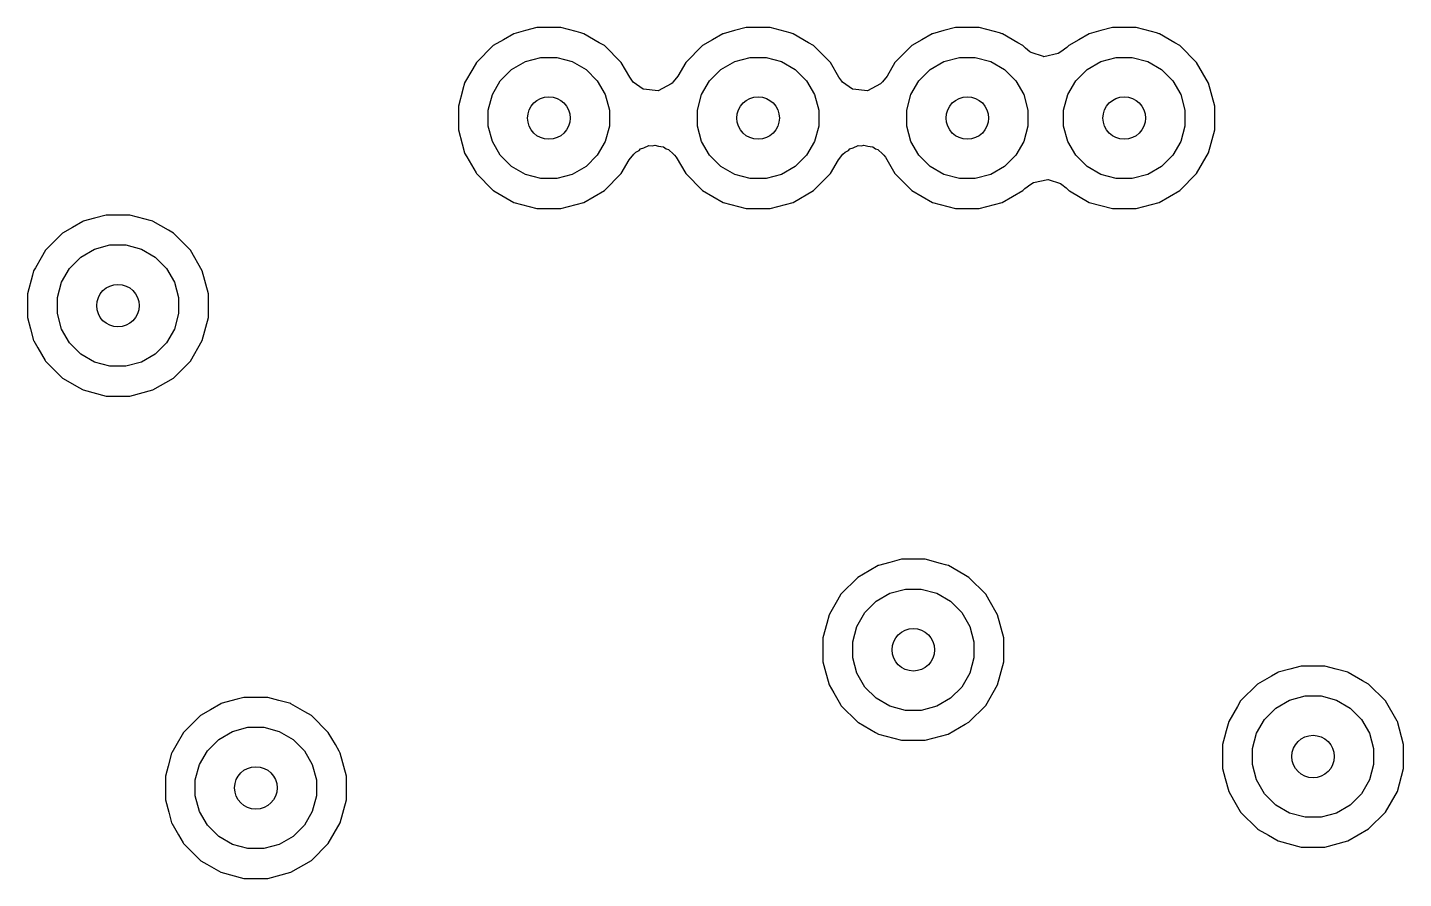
# Model space of a CAD drawing. Header units: inches. Extents: x 5.14 to 7.4, y -4.57 to -3.18.
# Drawn here: x 6.3503 to 6.6091, y -3.7805 to -3.6204 of the extents above; entities that cross this region are included whole.
import ezdxf

# ---------------------------------------------------------------- set-up
doc = ezdxf.new("R2010")
doc.units = ezdxf.units.IN
doc.header["$MEASUREMENT"] = 0
doc.layers.add('In2.Cu', color=33, linetype='CONTINUOUS', true_color=0xce7d2c)

msp = doc.modelspace()

# ---------------------------------------------------------------- linework, layer by layer
at = {"layer": 'In2.Cu', "linetype": 'CONTINUOUS'}
for p, q in [((6.44174, -3.62162), (6.43979, -3.62275)), ((6.44177, -3.6216), (6.44174, -3.62162)), ((6.44178, -3.6216), (6.44177, -3.6216)), ((6.44394, -3.62102), (6.44178, -3.6216)), ((6.44178, -3.6216), (6.44178, -3.6216)), ((6.44178, -3.6216), (6.44178, -3.6216)), ((6.44178, -3.6216), (6.44178, -3.6216)), ((6.44611, -3.62044), (6.44394, -3.62102)), ((6.44394, -3.62102), (6.44394, -3.62102)), ((6.45059, -3.62044), (6.44611, -3.62044)), ((6.44611, -3.62044), (6.44611, -3.62044)), ((6.45347, -3.62121), (6.45059, -3.62044)), ((6.45059, -3.62044), (6.45059, -3.62044)), ((6.45439, -3.62146), (6.45347, -3.62121)), ((6.45347, -3.62121), (6.45347, -3.62121)), ((6.45492, -3.6216), (6.45439, -3.62146)), ((6.45495, -3.62162), (6.45492, -3.6216)), ((6.45492, -3.6216), (6.45492, -3.6216)), ((6.45492, -3.6216), (6.45492, -3.6216)), ((6.45784, -3.62329), (6.45495, -3.62162)), ((6.48111, -3.62162), (6.47916, -3.62275)), ((6.48114, -3.6216), (6.48111, -3.62162)), ((6.48115, -3.6216), (6.48114, -3.6216)), ((6.48331, -3.62102), (6.48115, -3.6216)), ((6.48115, -3.6216), (6.48115, -3.6216)), ((6.48115, -3.6216), (6.48115, -3.6216)), ((6.48115, -3.6216), (6.48115, -3.6216)), ((6.48548, -3.62044), (6.48331, -3.62102)), ((6.48331, -3.62102), (6.48331, -3.62102)), ((6.48996, -3.62044), (6.48548, -3.62044)), ((6.48548, -3.62044), (6.48548, -3.62044)), ((6.49284, -3.62121), (6.48996, -3.62044)), ((6.48996, -3.62044), (6.48996, -3.62044)), ((6.49376, -3.62146), (6.49284, -3.62121)), ((6.49284, -3.62121), (6.49284, -3.62121)), ((6.49429, -3.6216), (6.49376, -3.62146)), ((6.49432, -3.62162), (6.49429, -3.6216)), ((6.49429, -3.6216), (6.49429, -3.6216)), ((6.49429, -3.6216), (6.49429, -3.6216)), ((6.49721, -3.62329), (6.49432, -3.62162)), ((6.52048, -3.62162), (6.51853, -3.62275)), ((6.52051, -3.6216), (6.52048, -3.62162)), ((6.52052, -3.6216), (6.52051, -3.6216)), ((6.52268, -3.62102), (6.52052, -3.6216)), ((6.52052, -3.6216), (6.52052, -3.6216)), ((6.52052, -3.6216), (6.52052, -3.6216)), ((6.52052, -3.6216), (6.52052, -3.6216)), ((6.52485, -3.62044), (6.52268, -3.62102)), ((6.52268, -3.62102), (6.52268, -3.62102)), ((6.52933, -3.62044), (6.52485, -3.62044)), ((6.52485, -3.62044), (6.52485, -3.62044)), ((6.53221, -3.62121), (6.52933, -3.62044)), ((6.52933, -3.62044), (6.52933, -3.62044)), ((6.53313, -3.62146), (6.53221, -3.62121)), ((6.53221, -3.62121), (6.53221, -3.62121)), ((6.53366, -3.6216), (6.53313, -3.62146)), ((6.53369, -3.62162), (6.53366, -3.6216)), ((6.53366, -3.6216), (6.53366, -3.6216)), ((6.53366, -3.6216), (6.53366, -3.6216)), ((6.53658, -3.62329), (6.53369, -3.62162)), ((6.55001, -3.62162), (6.54806, -3.62275)), ((6.55004, -3.6216), (6.55001, -3.62162)), ((6.55004, -3.6216), (6.55004, -3.6216)), ((6.55004, -3.6216), (6.55004, -3.6216)), ((6.55004, -3.6216), (6.55004, -3.6216)), ((6.55004, -3.6216), (6.55004, -3.6216)), ((6.55221, -3.62102), (6.55004, -3.6216)), ((6.55437, -3.62044), (6.55221, -3.62102)), ((6.55221, -3.62102), (6.55221, -3.62102)), ((6.55885, -3.62044), (6.55437, -3.62044)), ((6.55437, -3.62044), (6.55437, -3.62044)), ((6.56174, -3.62121), (6.55885, -3.62044)), ((6.55885, -3.62044), (6.55885, -3.62044)), ((6.56266, -3.62146), (6.56174, -3.62121)), ((6.56174, -3.62121), (6.56174, -3.62121)), ((6.56318, -3.6216), (6.56266, -3.62146)), ((6.56319, -3.6216), (6.56318, -3.6216)), ((6.56318, -3.6216), (6.56318, -3.6216)), ((6.56322, -3.62162), (6.56319, -3.6216)), ((6.56611, -3.62329), (6.56322, -3.62162)), ((6.4379, -3.62384), (6.43473, -3.62701)), ((6.43979, -3.62275), (6.4379, -3.62384)), ((6.4379, -3.62384), (6.4379, -3.62384)), ((6.4379, -3.62384), (6.4379, -3.62384)), ((6.4379, -3.62384), (6.4379, -3.62384)), ((6.4588, -3.62384), (6.45784, -3.62329)), ((6.46197, -3.62701), (6.4588, -3.62384)), ((6.4588, -3.62384), (6.4588, -3.62384)), ((6.4588, -3.62384), (6.4588, -3.62384)), ((6.4588, -3.62384), (6.4588, -3.62384)), ((6.47727, -3.62384), (6.4741, -3.62701)), ((6.47916, -3.62275), (6.47727, -3.62384)), ((6.47727, -3.62384), (6.47727, -3.62384)), ((6.47727, -3.62384), (6.47727, -3.62384)), ((6.47727, -3.62384), (6.47727, -3.62384)), ((6.49817, -3.62384), (6.49721, -3.62329)), ((6.50134, -3.62701), (6.49817, -3.62384)), ((6.49817, -3.62384), (6.49817, -3.62384)), ((6.49817, -3.62384), (6.49817, -3.62384)), ((6.49817, -3.62384), (6.49817, -3.62384)), ((6.51664, -3.62384), (6.51347, -3.62701)), ((6.51853, -3.62275), (6.51664, -3.62384)), ((6.51664, -3.62384), (6.51664, -3.62384)), ((6.51664, -3.62384), (6.51664, -3.62384)), ((6.51664, -3.62384), (6.51664, -3.62384)), ((6.53754, -3.62384), (6.53658, -3.62329)), ((6.53803, -3.62433), (6.53754, -3.62384)), ((6.53754, -3.62384), (6.53754, -3.62384)), ((6.53754, -3.62384), (6.53754, -3.62384)), ((6.53754, -3.62384), (6.53754, -3.62384)), ((6.53884, -3.62499), (6.53803, -3.62433)), ((6.5458, -3.62421), (6.54469, -3.62504)), ((6.54616, -3.62384), (6.5458, -3.62421)), ((6.54806, -3.62275), (6.54616, -3.62384)), ((6.54616, -3.62384), (6.54616, -3.62384)), ((6.54616, -3.62384), (6.54616, -3.62384)), ((6.54616, -3.62384), (6.54616, -3.62384)), ((6.56706, -3.62384), (6.56611, -3.62329)), ((6.57023, -3.62701), (6.56706, -3.62384)), ((6.56706, -3.62384), (6.56706, -3.62384)), ((6.56706, -3.62384), (6.56706, -3.62384)), ((6.56706, -3.62384), (6.56706, -3.62384)), ((6.44135, -3.62834), (6.44395, -3.62684)), ((6.44395, -3.62684), (6.44685, -3.62606)), ((6.44685, -3.62606), (6.44985, -3.62606)), ((6.44985, -3.62606), (6.45275, -3.62684)), ((6.45275, -3.62684), (6.45535, -3.62834)), ((6.48072, -3.62834), (6.48332, -3.62684)), ((6.48332, -3.62684), (6.48622, -3.62606)), ((6.48622, -3.62606), (6.48922, -3.62606)), ((6.48922, -3.62606), (6.49212, -3.62684)), ((6.49212, -3.62684), (6.49472, -3.62834)), ((6.52009, -3.62834), (6.52269, -3.62684)), ((6.52269, -3.62684), (6.52559, -3.62606)), ((6.52559, -3.62606), (6.52859, -3.62606)), ((6.52859, -3.62606), (6.53149, -3.62684)), ((6.53149, -3.62684), (6.53409, -3.62834)), ((6.5391, -3.62515), (6.53884, -3.62499)), ((6.54139, -3.62591), (6.5391, -3.62515)), ((6.54146, -3.62592), (6.54139, -3.62591)), ((6.54415, -3.62533), (6.54146, -3.62592)), ((6.54469, -3.62504), (6.54415, -3.62533)), ((6.54961, -3.62834), (6.55221, -3.62684)), ((6.55221, -3.62684), (6.55511, -3.62606)), ((6.55511, -3.62606), (6.55812, -3.62606)), ((6.55812, -3.62606), (6.56102, -3.62684)), ((6.56102, -3.62684), (6.56362, -3.62834)), ((6.43403, -3.62823), (6.43251, -3.63086)), ((6.43473, -3.62701), (6.43403, -3.62823)), ((6.43473, -3.62701), (6.43473, -3.62701)), ((6.43473, -3.62701), (6.43473, -3.62701)), ((6.43473, -3.62701), (6.43473, -3.62701)), ((6.43473, -3.62701), (6.43473, -3.62701)), ((6.43922, -3.63046), (6.44135, -3.62834)), ((6.45535, -3.62834), (6.45747, -3.63046)), ((6.46357, -3.62979), (6.46197, -3.62701)), ((6.46197, -3.62701), (6.46197, -3.62701)), ((6.46197, -3.62701), (6.46197, -3.62701)), ((6.46197, -3.62701), (6.46197, -3.62701)), ((6.4741, -3.62701), (6.47261, -3.62959)), ((6.4741, -3.62701), (6.4741, -3.62701)), ((6.4741, -3.62701), (6.4741, -3.62701)), ((6.4741, -3.62701), (6.4741, -3.62701)), ((6.47859, -3.63046), (6.48072, -3.62834)), ((6.49472, -3.62834), (6.49684, -3.63046)), ((6.50294, -3.62979), (6.50134, -3.62701)), ((6.50134, -3.62701), (6.50134, -3.62701)), ((6.50134, -3.62701), (6.50134, -3.62701)), ((6.50134, -3.62701), (6.50134, -3.62701)), ((6.51347, -3.62701), (6.51198, -3.62959)), ((6.51347, -3.62701), (6.51347, -3.62701)), ((6.51347, -3.62701), (6.51347, -3.62701)), ((6.51347, -3.62701), (6.51347, -3.62701)), ((6.51796, -3.63046), (6.52009, -3.62834)), ((6.53409, -3.62834), (6.53621, -3.63046)), ((6.54749, -3.63046), (6.54961, -3.62834)), ((6.56362, -3.62834), (6.56574, -3.63046)), ((6.57247, -3.63089), (6.57023, -3.62701)), ((6.57023, -3.62701), (6.57023, -3.62701)), ((6.57023, -3.62701), (6.57023, -3.62701)), ((6.57023, -3.62701), (6.57023, -3.62701)), ((6.43217, -3.63209), (6.43133, -3.63522)), ((6.43218, -3.63205), (6.43217, -3.63209)), ((6.43249, -3.63089), (6.43218, -3.63205)), ((6.43218, -3.63205), (6.43218, -3.63205)), ((6.43251, -3.63086), (6.43249, -3.63089)), ((6.43249, -3.63089), (6.43249, -3.63089)), ((6.43772, -3.63306), (6.43922, -3.63046)), ((6.45747, -3.63046), (6.45897, -3.63306)), ((6.46411, -3.63055), (6.46357, -3.62979)), ((6.46424, -3.6307), (6.46411, -3.63055)), ((6.46611, -3.63203), (6.46424, -3.6307)), ((6.46617, -3.63205), (6.46611, -3.63203)), ((6.46891, -3.63232), (6.46617, -3.63205)), ((6.46617, -3.63205), (6.46617, -3.63205)), ((6.47136, -3.63106), (6.46891, -3.63232)), ((6.47153, -3.63089), (6.47136, -3.63106)), ((6.47175, -3.63068), (6.47153, -3.63089)), ((6.47261, -3.62959), (6.47175, -3.63068)), ((6.47709, -3.63306), (6.47859, -3.63046)), ((6.49684, -3.63046), (6.49834, -3.63306)), ((6.50348, -3.63055), (6.50294, -3.62979)), ((6.50361, -3.6307), (6.50348, -3.63055)), ((6.50548, -3.63203), (6.50361, -3.6307)), ((6.50554, -3.63205), (6.50548, -3.63203)), ((6.50828, -3.63232), (6.50554, -3.63205)), ((6.50554, -3.63205), (6.50554, -3.63205)), ((6.51073, -3.63106), (6.50828, -3.63232)), ((6.5109, -3.63089), (6.51073, -3.63106)), ((6.51112, -3.63068), (6.5109, -3.63089)), ((6.51198, -3.62959), (6.51112, -3.63068)), ((6.51646, -3.63306), (6.51796, -3.63046)), ((6.53621, -3.63046), (6.53771, -3.63306)), ((6.54599, -3.63306), (6.54749, -3.63046)), ((6.56574, -3.63046), (6.56724, -3.63306)), ((6.57363, -3.63522), (6.57247, -3.63089)), ((6.57247, -3.63089), (6.57247, -3.63089)), ((6.43695, -3.63596), (6.43772, -3.63306)), ((6.45897, -3.63306), (6.45975, -3.63596)), ((6.47632, -3.63596), (6.47709, -3.63306)), ((6.49834, -3.63306), (6.49912, -3.63596)), ((6.51569, -3.63596), (6.51646, -3.63306)), ((6.53771, -3.63306), (6.53849, -3.63596)), ((6.54521, -3.63596), (6.54599, -3.63306)), ((6.56724, -3.63306), (6.56802, -3.63596)), ((6.43133, -3.63522), (6.43133, -3.6397)), ((6.43695, -3.63896), (6.43695, -3.63596)), ((6.45975, -3.63596), (6.45975, -3.63896)), ((6.47632, -3.63896), (6.47632, -3.63596)), ((6.49912, -3.63596), (6.49912, -3.63896)), ((6.51569, -3.63896), (6.51569, -3.63596)), ((6.53849, -3.63596), (6.53849, -3.63896)), ((6.54521, -3.63896), (6.54521, -3.63596)), ((6.56802, -3.63596), (6.56802, -3.63896)), ((6.57363, -3.6397), (6.57363, -3.63522)), ((6.43133, -3.6397), (6.43203, -3.64231)), ((6.43772, -3.64186), (6.43695, -3.63896)), ((6.45975, -3.63896), (6.45897, -3.64186)), ((6.47709, -3.64186), (6.47632, -3.63896)), ((6.49912, -3.63896), (6.49834, -3.64186)), ((6.51646, -3.64186), (6.51569, -3.63896)), ((6.53849, -3.63896), (6.53771, -3.64186)), ((6.54599, -3.64186), (6.54521, -3.63896)), ((6.56802, -3.63896), (6.56724, -3.64186)), ((6.57247, -3.64403), (6.57363, -3.6397)), ((6.43203, -3.64231), (6.43249, -3.64403)), ((6.43922, -3.64446), (6.43772, -3.64186)), ((6.45897, -3.64186), (6.45747, -3.64446)), ((6.47859, -3.64446), (6.47709, -3.64186)), ((6.49834, -3.64186), (6.49684, -3.64446)), ((6.51796, -3.64446), (6.51646, -3.64186)), ((6.53771, -3.64186), (6.53621, -3.64446)), ((6.54749, -3.64446), (6.54599, -3.64186)), ((6.56724, -3.64186), (6.56574, -3.64446)), ((6.43249, -3.64403), (6.43249, -3.64403)), ((6.43249, -3.64403), (6.43249, -3.64403)), ((6.43249, -3.64403), (6.43251, -3.64406)), ((6.43251, -3.64406), (6.43292, -3.64478)), ((6.43292, -3.64478), (6.43465, -3.64778)), ((6.44135, -3.64658), (6.43922, -3.64446)), ((6.45747, -3.64446), (6.45535, -3.64658)), ((6.46345, -3.64534), (6.46431, -3.64424)), ((6.46431, -3.64424), (6.46471, -3.64387)), ((6.46471, -3.64387), (6.46534, -3.64354)), ((6.46534, -3.64354), (6.4656, -3.64325)), ((6.4656, -3.64325), (6.46622, -3.64308)), ((6.46622, -3.64308), (6.46715, -3.64261)), ((6.46715, -3.64261), (6.46779, -3.64267)), ((6.46779, -3.64267), (6.46826, -3.64254)), ((6.46826, -3.64254), (6.46901, -3.64278)), ((6.46901, -3.64278), (6.46989, -3.64287)), ((6.46989, -3.64287), (6.46994, -3.64289)), ((6.46994, -3.64289), (6.46995, -3.64289)), ((6.46995, -3.64289), (6.47043, -3.64324)), ((6.47043, -3.64324), (6.47088, -3.64339)), ((6.47088, -3.64339), (6.47182, -3.64423)), ((6.47182, -3.64423), (6.47195, -3.64437)), ((6.47195, -3.64437), (6.47198, -3.64442)), ((6.47198, -3.64442), (6.47231, -3.64481)), ((6.47231, -3.64481), (6.4741, -3.64791)), ((6.48072, -3.64658), (6.47859, -3.64446)), ((6.49684, -3.64446), (6.49472, -3.64658)), ((6.50282, -3.64534), (6.50368, -3.64424)), ((6.50368, -3.64424), (6.50408, -3.64387)), ((6.50408, -3.64387), (6.50471, -3.64354)), ((6.50471, -3.64354), (6.50497, -3.64325)), ((6.50497, -3.64325), (6.50559, -3.64308)), ((6.50559, -3.64308), (6.50652, -3.64261)), ((6.50652, -3.64261), (6.50716, -3.64267)), ((6.50716, -3.64267), (6.50763, -3.64254)), ((6.50763, -3.64254), (6.50838, -3.64278)), ((6.50838, -3.64278), (6.50926, -3.64287)), ((6.50926, -3.64287), (6.50931, -3.64289)), ((6.50931, -3.64289), (6.50932, -3.64289)), ((6.50932, -3.64289), (6.5098, -3.64324)), ((6.5098, -3.64324), (6.51025, -3.64339)), ((6.51025, -3.64339), (6.51119, -3.64423)), ((6.51119, -3.64423), (6.51132, -3.64437)), ((6.51132, -3.64437), (6.51135, -3.64442)), ((6.51135, -3.64442), (6.51168, -3.64481)), ((6.51168, -3.64481), (6.51347, -3.64791)), ((6.52009, -3.64658), (6.51796, -3.64446)), ((6.53621, -3.64446), (6.53409, -3.64658)), ((6.54961, -3.64658), (6.54749, -3.64446)), ((6.56574, -3.64446), (6.56362, -3.64658)), ((6.57023, -3.64791), (6.57247, -3.64403)), ((6.44395, -3.64809), (6.44135, -3.64658)), ((6.45535, -3.64658), (6.45275, -3.64809)), ((6.46197, -3.64791), (6.46345, -3.64534)), ((6.48332, -3.64809), (6.48072, -3.64658)), ((6.49472, -3.64658), (6.49212, -3.64809)), ((6.50134, -3.64791), (6.50282, -3.64534)), ((6.52269, -3.64809), (6.52009, -3.64658)), ((6.53409, -3.64658), (6.53149, -3.64809)), ((6.55221, -3.64809), (6.54961, -3.64658)), ((6.56362, -3.64658), (6.56102, -3.64809)), ((6.43465, -3.64778), (6.43471, -3.64789)), ((6.43471, -3.64789), (6.43472, -3.64791)), ((6.43472, -3.64791), (6.4379, -3.65108)), ((6.44685, -3.64886), (6.44395, -3.64809)), ((6.44985, -3.64886), (6.44685, -3.64886)), ((6.45275, -3.64809), (6.44985, -3.64886)), ((6.4588, -3.65108), (6.46197, -3.64791)), ((6.4741, -3.64791), (6.47727, -3.65108)), ((6.48622, -3.64886), (6.48332, -3.64809)), ((6.48922, -3.64886), (6.48622, -3.64886)), ((6.49212, -3.64809), (6.48922, -3.64886)), ((6.49817, -3.65108), (6.50134, -3.64791)), ((6.51347, -3.64791), (6.51664, -3.65108)), ((6.52559, -3.64886), (6.52269, -3.64809)), ((6.52859, -3.64886), (6.52559, -3.64886)), ((6.53149, -3.64809), (6.52859, -3.64886)), ((6.5379, -3.65071), (6.53901, -3.64988)), ((6.53901, -3.64988), (6.53955, -3.64959)), ((6.53955, -3.64959), (6.54224, -3.649)), ((6.54224, -3.649), (6.54231, -3.64901)), ((6.54231, -3.64901), (6.5446, -3.64977)), ((6.5446, -3.64977), (6.54486, -3.64993)), ((6.54486, -3.64993), (6.54567, -3.65059)), ((6.55511, -3.64886), (6.55221, -3.64809)), ((6.55812, -3.64886), (6.55511, -3.64886)), ((6.56102, -3.64809), (6.55812, -3.64886)), ((6.56706, -3.65108), (6.57023, -3.64791)), ((6.4379, -3.65108), (6.43792, -3.6511)), ((6.43792, -3.6511), (6.43802, -3.65115)), ((6.43802, -3.65115), (6.44178, -3.65332)), ((6.45492, -3.65332), (6.4588, -3.65108)), ((6.47727, -3.65108), (6.47727, -3.65108)), ((6.47727, -3.65108), (6.47727, -3.65108)), ((6.47727, -3.65108), (6.48115, -3.65332)), ((6.49429, -3.65332), (6.49817, -3.65108)), ((6.51664, -3.65108), (6.51664, -3.65108)), ((6.51664, -3.65108), (6.51664, -3.65108)), ((6.51664, -3.65108), (6.52052, -3.65332)), ((6.53366, -3.65332), (6.53754, -3.65108)), ((6.53754, -3.65108), (6.5379, -3.65071)), ((6.54567, -3.65059), (6.54617, -3.65108)), ((6.54617, -3.65108), (6.54619, -3.6511)), ((6.54619, -3.6511), (6.54629, -3.65115)), ((6.54629, -3.65115), (6.55004, -3.65332)), ((6.56318, -3.65332), (6.56706, -3.65108)), ((6.44178, -3.65332), (6.44178, -3.65332)), ((6.44178, -3.65332), (6.44611, -3.65448)), ((6.44611, -3.65448), (6.44611, -3.65448)), ((6.44611, -3.65448), (6.45059, -3.65448)), ((6.45059, -3.65448), (6.45492, -3.65332)), ((6.45059, -3.65448), (6.45059, -3.65448)), ((6.48115, -3.65332), (6.48115, -3.65332)), ((6.48115, -3.65332), (6.48548, -3.65448)), ((6.48548, -3.65448), (6.48548, -3.65448)), ((6.48548, -3.65448), (6.48996, -3.65448)), ((6.48996, -3.65448), (6.49429, -3.65332)), ((6.48996, -3.65448), (6.48996, -3.65448)), ((6.52052, -3.65332), (6.52052, -3.65332)), ((6.52052, -3.65332), (6.52485, -3.65448)), ((6.52485, -3.65448), (6.52485, -3.65448)), ((6.52485, -3.65448), (6.52933, -3.65448)), ((6.52933, -3.65448), (6.53366, -3.65332)), ((6.52933, -3.65448), (6.52933, -3.65448)), ((6.55004, -3.65332), (6.55004, -3.65332)), ((6.55004, -3.65332), (6.55437, -3.65448)), ((6.55437, -3.65448), (6.55437, -3.65448)), ((6.55437, -3.65448), (6.55885, -3.65448)), ((6.55885, -3.65448), (6.55885, -3.65448)), ((6.55885, -3.65448), (6.56318, -3.65332)), ((6.36068, -3.6569), (6.35873, -3.65802)), ((6.36071, -3.65688), (6.36068, -3.6569)), ((6.36288, -3.6563), (6.36071, -3.65688)), ((6.36071, -3.65688), (6.36071, -3.65688)), ((6.36071, -3.65688), (6.36071, -3.65688)), ((6.36071, -3.65688), (6.36071, -3.65688)), ((6.36071, -3.65688), (6.36071, -3.65688)), ((6.36504, -3.65572), (6.36288, -3.6563)), ((6.36288, -3.6563), (6.36288, -3.6563)), ((6.36952, -3.65572), (6.36504, -3.65572)), ((6.36504, -3.65572), (6.36504, -3.65572)), ((6.37241, -3.65649), (6.36952, -3.65572)), ((6.36952, -3.65572), (6.36952, -3.65572)), ((6.37332, -3.65673), (6.37241, -3.65649)), ((6.37241, -3.65649), (6.37241, -3.65649)), ((6.37385, -3.65688), (6.37332, -3.65673)), ((6.37386, -3.65688), (6.37385, -3.65688)), ((6.37385, -3.65688), (6.37385, -3.65688)), ((6.37389, -3.6569), (6.37386, -3.65688)), ((6.37678, -3.65857), (6.37389, -3.6569)), ((6.35683, -3.65912), (6.35366, -3.66229)), ((6.35873, -3.65802), (6.35683, -3.65912)), ((6.35683, -3.65912), (6.35683, -3.65912)), ((6.35683, -3.65912), (6.35683, -3.65912)), ((6.35683, -3.65912), (6.35683, -3.65912)), ((6.37773, -3.65912), (6.37678, -3.65857)), ((6.3809, -3.66229), (6.37773, -3.65912)), ((6.37773, -3.65912), (6.37773, -3.65912)), ((6.37773, -3.65912), (6.37773, -3.65912)), ((6.37773, -3.65912), (6.37773, -3.65912)), ((6.35366, -3.66229), (6.35281, -3.66376)), ((6.35366, -3.66229), (6.35366, -3.66229)), ((6.35366, -3.66229), (6.35366, -3.66229)), ((6.35366, -3.66229), (6.35366, -3.66229)), ((6.35366, -3.66229), (6.35366, -3.66229)), ((6.36028, -3.66361), (6.36288, -3.66211)), ((6.36288, -3.66211), (6.36578, -3.66133)), ((6.36578, -3.66133), (6.36878, -3.66133)), ((6.36878, -3.66133), (6.37168, -3.66211)), ((6.37168, -3.66211), (6.37428, -3.66361)), ((6.38314, -3.66617), (6.3809, -3.66229)), ((6.3809, -3.66229), (6.3809, -3.66229)), ((6.3809, -3.66229), (6.3809, -3.66229)), ((6.3809, -3.66229), (6.3809, -3.66229)), ((6.35175, -3.66561), (6.35142, -3.66617)), ((6.35281, -3.66376), (6.35175, -3.66561)), ((6.35175, -3.66561), (6.35175, -3.66561)), ((6.35666, -3.66834), (6.35816, -3.66574)), ((6.35816, -3.66574), (6.36028, -3.66361)), ((6.37428, -3.66361), (6.37641, -3.66574)), ((6.37641, -3.66574), (6.37791, -3.66834)), ((6.35121, -3.66698), (6.35026, -3.6705)), ((6.35142, -3.66617), (6.35121, -3.66698)), ((6.35142, -3.66617), (6.35142, -3.66617)), ((6.35588, -3.67124), (6.35666, -3.66834)), ((6.37791, -3.66834), (6.37869, -3.67124)), ((6.3843, -3.6705), (6.38314, -3.66617)), ((6.38314, -3.66617), (6.38314, -3.66617)), ((6.35026, -3.6705), (6.35026, -3.67085)), ((6.35026, -3.67085), (6.35026, -3.67498)), ((6.3843, -3.67498), (6.3843, -3.6705)), ((6.35588, -3.67424), (6.35588, -3.67124)), ((6.37869, -3.67124), (6.37869, -3.67424)), ((6.35026, -3.67498), (6.35083, -3.67709)), ((6.35666, -3.67714), (6.35588, -3.67424)), ((6.37869, -3.67424), (6.37791, -3.67714)), ((6.38314, -3.67931), (6.3843, -3.67498)), ((6.35083, -3.67709), (6.35142, -3.67931)), ((6.35816, -3.67974), (6.35666, -3.67714)), ((6.37791, -3.67714), (6.37641, -3.67974)), ((6.35142, -3.67931), (6.35142, -3.67931)), ((6.35142, -3.67931), (6.35144, -3.67934)), ((6.35144, -3.67934), (6.3522, -3.68066)), ((6.3522, -3.68066), (6.35359, -3.68306)), ((6.36028, -3.68186), (6.35816, -3.67974)), ((6.37641, -3.67974), (6.37428, -3.68186)), ((6.3809, -3.68319), (6.38314, -3.67931)), ((6.35359, -3.68306), (6.35365, -3.68316)), ((6.35365, -3.68316), (6.35366, -3.68318)), ((6.35366, -3.68318), (6.35684, -3.68636)), ((6.36288, -3.68336), (6.36028, -3.68186)), ((6.36578, -3.68414), (6.36288, -3.68336)), ((6.37168, -3.68336), (6.36878, -3.68414)), ((6.37428, -3.68186), (6.37168, -3.68336)), ((6.37773, -3.68636), (6.3809, -3.68319)), ((6.35684, -3.68636), (6.35686, -3.68637)), ((6.35686, -3.68637), (6.35696, -3.68643)), ((6.35696, -3.68643), (6.35993, -3.68814)), ((6.36878, -3.68414), (6.36578, -3.68414)), ((6.37385, -3.6886), (6.37773, -3.68636)), ((6.35993, -3.68814), (6.35993, -3.68814)), ((6.35993, -3.68814), (6.36071, -3.6886)), ((6.36071, -3.6886), (6.36504, -3.68976)), ((6.36952, -3.68976), (6.37385, -3.6886)), ((6.36504, -3.68976), (6.36504, -3.68976)), ((6.36504, -3.68976), (6.36952, -3.68976)), ((6.36952, -3.68976), (6.36952, -3.68976)), ((6.50864, -3.72259), (6.50648, -3.72384)), ((6.51033, -3.72162), (6.50864, -3.72259)), ((6.51036, -3.7216), (6.51033, -3.72162)), ((6.51252, -3.72102), (6.51036, -3.7216)), ((6.51036, -3.7216), (6.51036, -3.7216)), ((6.51036, -3.7216), (6.51036, -3.7216)), ((6.51036, -3.7216), (6.51036, -3.7216)), ((6.51036, -3.7216), (6.51036, -3.7216)), ((6.51469, -3.72044), (6.51252, -3.72102)), ((6.51252, -3.72102), (6.51252, -3.72102)), ((6.51917, -3.72044), (6.51469, -3.72044)), ((6.51469, -3.72044), (6.51469, -3.72044)), ((6.52206, -3.72121), (6.51917, -3.72044)), ((6.51917, -3.72044), (6.51917, -3.72044)), ((6.52297, -3.72146), (6.52206, -3.72121)), ((6.52206, -3.72121), (6.52206, -3.72121)), ((6.5235, -3.7216), (6.52297, -3.72146)), ((6.52353, -3.72162), (6.5235, -3.7216)), ((6.5235, -3.7216), (6.5235, -3.7216)), ((6.5235, -3.7216), (6.5235, -3.7216)), ((6.52643, -3.72329), (6.52353, -3.72162)), ((6.50648, -3.72384), (6.50331, -3.72701)), ((6.50648, -3.72384), (6.50648, -3.72384)), ((6.50648, -3.72384), (6.50648, -3.72384)), ((6.50648, -3.72384), (6.50648, -3.72384)), ((6.52738, -3.72384), (6.52643, -3.72329)), ((6.53055, -3.72701), (6.52738, -3.72384)), ((6.52738, -3.72384), (6.52738, -3.72384)), ((6.52738, -3.72384), (6.52738, -3.72384)), ((6.52738, -3.72384), (6.52738, -3.72384)), ((6.50331, -3.72701), (6.50268, -3.7281)), ((6.50331, -3.72701), (6.50331, -3.72701)), ((6.50331, -3.72701), (6.50331, -3.72701)), ((6.50331, -3.72701), (6.50331, -3.72701)), ((6.50331, -3.72701), (6.50331, -3.72701)), ((6.50993, -3.72834), (6.51253, -3.72684)), ((6.51253, -3.72684), (6.51543, -3.72606)), ((6.51543, -3.72606), (6.51843, -3.72606)), ((6.51843, -3.72606), (6.52133, -3.72684)), ((6.52133, -3.72684), (6.52393, -3.72834)), ((6.53118, -3.7281), (6.53055, -3.72701)), ((6.53055, -3.72701), (6.53055, -3.72701)), ((6.53055, -3.72701), (6.53055, -3.72701)), ((6.50139, -3.73033), (6.50107, -3.73089)), ((6.50268, -3.7281), (6.50139, -3.73033)), ((6.50139, -3.73033), (6.50139, -3.73033)), ((6.5063, -3.73306), (6.50781, -3.73046)), ((6.50781, -3.73046), (6.50993, -3.72834)), ((6.52393, -3.72834), (6.52605, -3.73046)), ((6.52605, -3.73046), (6.52755, -3.73306)), ((6.53279, -3.73089), (6.53118, -3.7281)), ((6.50063, -3.73254), (6.49991, -3.73522)), ((6.50107, -3.73089), (6.50063, -3.73254)), ((6.50107, -3.73089), (6.50107, -3.73089)), ((6.50553, -3.73596), (6.5063, -3.73306)), ((6.52755, -3.73306), (6.52833, -3.73596)), ((6.53395, -3.73522), (6.53279, -3.73089)), ((6.49991, -3.73522), (6.49991, -3.73558)), ((6.49991, -3.73558), (6.49991, -3.7397)), ((6.53395, -3.7397), (6.53395, -3.73522)), ((6.50553, -3.73896), (6.50553, -3.73596)), ((6.52833, -3.73596), (6.52833, -3.73896)), ((6.49991, -3.7397), (6.50028, -3.74109)), ((6.5063, -3.74186), (6.50553, -3.73896)), ((6.52833, -3.73896), (6.52755, -3.74186)), ((6.53279, -3.74403), (6.53395, -3.7397)), ((6.58989, -3.74052), (6.58774, -3.74109)), ((6.59437, -3.74052), (6.58989, -3.74052)), ((6.58989, -3.74052), (6.58989, -3.74052)), ((6.59651, -3.74109), (6.59437, -3.74052)), ((6.50028, -3.74109), (6.50028, -3.74109)), ((6.50028, -3.74109), (6.50107, -3.74403)), ((6.50781, -3.74446), (6.5063, -3.74186)), ((6.52755, -3.74186), (6.52605, -3.74446)), ((6.58431, -3.7424), (6.58168, -3.74392)), ((6.58552, -3.7417), (6.58431, -3.7424)), ((6.58555, -3.74168), (6.58552, -3.7417)), ((6.58556, -3.74168), (6.58555, -3.74168)), ((6.58774, -3.74109), (6.58556, -3.74168)), ((6.5987, -3.74168), (6.59651, -3.74109)), ((6.59651, -3.74109), (6.59651, -3.74109)), ((6.59873, -3.7417), (6.5987, -3.74168)), ((6.5987, -3.74168), (6.5987, -3.74168)), ((6.60146, -3.74327), (6.59873, -3.7417)), ((6.60258, -3.74392), (6.60146, -3.74327)), ((6.50107, -3.74403), (6.50107, -3.74403)), ((6.50107, -3.74403), (6.50109, -3.74406)), ((6.50109, -3.74406), (6.50195, -3.74555)), ((6.50195, -3.74555), (6.50324, -3.74778)), ((6.50993, -3.74658), (6.50781, -3.74446)), ((6.52605, -3.74446), (6.52393, -3.74658)), ((6.53055, -3.74791), (6.53279, -3.74403)), ((6.58168, -3.74392), (6.57851, -3.74709)), ((6.58168, -3.74392), (6.58168, -3.74392)), ((6.58168, -3.74392), (6.58168, -3.74392)), ((6.58168, -3.74392), (6.58168, -3.74392)), ((6.60575, -3.74709), (6.60258, -3.74392)), ((6.60258, -3.74392), (6.60258, -3.74392)), ((6.60258, -3.74392), (6.60258, -3.74392)), ((6.60258, -3.74392), (6.60258, -3.74392)), ((6.38662, -3.74761), (6.38467, -3.74873)), ((6.38666, -3.74759), (6.38662, -3.74761)), ((6.3897, -3.74677), (6.38666, -3.74758)), ((6.38666, -3.74758), (6.38666, -3.74759)), ((6.39099, -3.74643), (6.3897, -3.74677)), ((6.39547, -3.74643), (6.39099, -3.74643)), ((6.39099, -3.74643), (6.39099, -3.74643)), ((6.39752, -3.74697), (6.39547, -3.74643)), ((6.3998, -3.74758), (6.39752, -3.74697)), ((6.39752, -3.74697), (6.39752, -3.74697)), ((6.3998, -3.74759), (6.3998, -3.74758)), ((6.39983, -3.74761), (6.3998, -3.74759)), ((6.40247, -3.74913), (6.39983, -3.74761)), ((6.50324, -3.74778), (6.50329, -3.74789)), ((6.50329, -3.74789), (6.50331, -3.74791)), ((6.50331, -3.74791), (6.50648, -3.75108)), ((6.51253, -3.74809), (6.50993, -3.74658)), ((6.51543, -3.74886), (6.51253, -3.74809)), ((6.52133, -3.74809), (6.51843, -3.74886)), ((6.52393, -3.74658), (6.52133, -3.74809)), ((6.52738, -3.75108), (6.53055, -3.74791)), ((6.5779, -3.74815), (6.57629, -3.75094)), ((6.57851, -3.74709), (6.5779, -3.74815)), ((6.57851, -3.74709), (6.57851, -3.74709)), ((6.57851, -3.74709), (6.57851, -3.74709)), ((6.57851, -3.74709), (6.57851, -3.74709)), ((6.57851, -3.74709), (6.57851, -3.74709)), ((6.583, -3.75054), (6.58513, -3.74842)), ((6.58513, -3.74842), (6.58773, -3.74691)), ((6.58773, -3.74691), (6.59063, -3.74614)), ((6.59063, -3.74614), (6.59363, -3.74614)), ((6.59363, -3.74614), (6.59653, -3.74691)), ((6.59653, -3.74691), (6.59913, -3.74842)), ((6.59913, -3.74842), (6.60125, -3.75054)), ((6.60793, -3.75087), (6.60575, -3.74709)), ((6.60575, -3.74709), (6.60575, -3.74709)), ((6.60575, -3.74709), (6.60575, -3.74709)), ((6.38278, -3.74983), (6.37961, -3.75299)), ((6.38467, -3.74873), (6.38278, -3.74983)), ((6.38278, -3.74983), (6.38278, -3.74983)), ((6.38278, -3.74983), (6.38278, -3.74983)), ((6.38278, -3.74983), (6.38278, -3.74983)), ((6.40368, -3.74983), (6.40247, -3.74913)), ((6.40685, -3.75299), (6.40368, -3.74983)), ((6.40368, -3.74983), (6.40368, -3.74983)), ((6.40368, -3.74983), (6.40368, -3.74983)), ((6.40368, -3.74983), (6.40368, -3.74983)), ((6.50648, -3.75108), (6.5065, -3.7511)), ((6.5065, -3.7511), (6.50661, -3.75115)), ((6.50661, -3.75115), (6.5098, -3.75299)), ((6.51843, -3.74886), (6.51543, -3.74886)), ((6.5267, -3.75147), (6.52738, -3.75108)), ((6.52738, -3.75108), (6.52738, -3.75108)), ((6.52738, -3.75108), (6.52738, -3.75108)), ((6.57627, -3.75097), (6.57568, -3.75315)), ((6.57629, -3.75094), (6.57627, -3.75097)), ((6.57627, -3.75097), (6.57627, -3.75097)), ((6.5815, -3.75314), (6.583, -3.75054)), ((6.60125, -3.75054), (6.60275, -3.75314)), ((6.60799, -3.75097), (6.60793, -3.75087)), ((6.60915, -3.7553), (6.60799, -3.75097)), ((6.37961, -3.75299), (6.37816, -3.7555)), ((6.37961, -3.75299), (6.37961, -3.75299)), ((6.37961, -3.75299), (6.37961, -3.75299)), ((6.37961, -3.75299), (6.37961, -3.75299)), ((6.37961, -3.75299), (6.37961, -3.75299)), ((6.38623, -3.75432), (6.38883, -3.75282)), ((6.38883, -3.75282), (6.39173, -3.75204)), ((6.39173, -3.75204), (6.39473, -3.75204)), ((6.39473, -3.75204), (6.39763, -3.75282)), ((6.39763, -3.75282), (6.40023, -3.75432)), ((6.40818, -3.7553), (6.40685, -3.75299)), ((6.40685, -3.75299), (6.40685, -3.75299)), ((6.40685, -3.75299), (6.40685, -3.75299)), ((6.40685, -3.75299), (6.40685, -3.75299)), ((6.5098, -3.75299), (6.5098, -3.75299)), ((6.5098, -3.75299), (6.51036, -3.75332)), ((6.51036, -3.75332), (6.51469, -3.75448)), ((6.51917, -3.75448), (6.5235, -3.75332)), ((6.5235, -3.75332), (6.5267, -3.75147)), ((6.57567, -3.75321), (6.57511, -3.7553)), ((6.57568, -3.75315), (6.57567, -3.75321)), ((6.57568, -3.75315), (6.57568, -3.75315)), ((6.58072, -3.75604), (6.5815, -3.75314)), ((6.60275, -3.75314), (6.60353, -3.75604)), ((6.37816, -3.7555), (6.37739, -3.75684)), ((6.3841, -3.75644), (6.38623, -3.75432)), ((6.40023, -3.75432), (6.40235, -3.75644)), ((6.40889, -3.75654), (6.40818, -3.7553)), ((6.51469, -3.75448), (6.51469, -3.75448)), ((6.51469, -3.75448), (6.51917, -3.75448)), ((6.51917, -3.75448), (6.51917, -3.75448)), ((6.57511, -3.7553), (6.57511, -3.75555)), ((6.57511, -3.75555), (6.57511, -3.75978)), ((6.58072, -3.75904), (6.58072, -3.75604)), ((6.60353, -3.75604), (6.60353, -3.75904)), ((6.60915, -3.75978), (6.60915, -3.7553)), ((6.37737, -3.75688), (6.37671, -3.75932)), ((6.37739, -3.75684), (6.37737, -3.75687)), ((6.37737, -3.75687), (6.37737, -3.75688)), ((6.3826, -3.75904), (6.3841, -3.75644)), ((6.40235, -3.75644), (6.40385, -3.75904)), ((6.40909, -3.75688), (6.40889, -3.75654)), ((6.41025, -3.7612), (6.40909, -3.75688)), ((6.37671, -3.75932), (6.37621, -3.7612)), ((6.37621, -3.7612), (6.37621, -3.76569)), ((6.37671, -3.75932), (6.37671, -3.75932)), ((6.38183, -3.76194), (6.3826, -3.75904)), ((6.40385, -3.75904), (6.40463, -3.76194)), ((6.41025, -3.76569), (6.41025, -3.7612)), ((6.57511, -3.75978), (6.5756, -3.76164)), ((6.5815, -3.76194), (6.58072, -3.75904)), ((6.60353, -3.75904), (6.60275, -3.76194)), ((6.60799, -3.76411), (6.60915, -3.75978)), ((6.38183, -3.76495), (6.38183, -3.76194)), ((6.40463, -3.76194), (6.40463, -3.76495)), ((6.5756, -3.76164), (6.5756, -3.76164)), ((6.5756, -3.76164), (6.5756, -3.76164)), ((6.5756, -3.76164), (6.57627, -3.76411)), ((6.57627, -3.76411), (6.57627, -3.76411)), ((6.57627, -3.76411), (6.57629, -3.76414)), ((6.57629, -3.76414), (6.57718, -3.76569)), ((6.583, -3.76454), (6.5815, -3.76194)), ((6.60275, -3.76194), (6.60125, -3.76454)), ((6.60575, -3.76799), (6.60799, -3.76411)), ((6.37621, -3.76569), (6.37683, -3.76799)), ((6.3826, -3.76785), (6.38183, -3.76495)), ((6.40463, -3.76495), (6.40385, -3.76785)), ((6.40909, -3.77001), (6.41025, -3.76569)), ((6.57718, -3.76569), (6.57843, -3.76786)), ((6.58513, -3.76666), (6.583, -3.76454)), ((6.58773, -3.76816), (6.58513, -3.76666)), ((6.59913, -3.76666), (6.59653, -3.76816)), ((6.60125, -3.76454), (6.59913, -3.76666)), ((6.37683, -3.76799), (6.37683, -3.76799)), ((6.37683, -3.76799), (6.37737, -3.77001)), ((6.3841, -3.77045), (6.3826, -3.76785)), ((6.40385, -3.76785), (6.40235, -3.77045)), ((6.57843, -3.76786), (6.57849, -3.76796)), ((6.57849, -3.76796), (6.5785, -3.76799)), ((6.5785, -3.76799), (6.58168, -3.77116)), ((6.59063, -3.76894), (6.58773, -3.76816)), ((6.59363, -3.76894), (6.59063, -3.76894)), ((6.59653, -3.76816), (6.59363, -3.76894)), ((6.60258, -3.77116), (6.60575, -3.76799)), ((6.37737, -3.77001), (6.37737, -3.77001)), ((6.37737, -3.77001), (6.37737, -3.77002)), ((6.37737, -3.77002), (6.37739, -3.77005)), ((6.37739, -3.77005), (6.37868, -3.77229)), ((6.38623, -3.77257), (6.3841, -3.77045)), ((6.40235, -3.77045), (6.40023, -3.77257)), ((6.40685, -3.7739), (6.40909, -3.77001)), ((6.58168, -3.77116), (6.5817, -3.77118)), ((6.5817, -3.77118), (6.5818, -3.77123)), ((6.5818, -3.77123), (6.58373, -3.77235)), ((6.5987, -3.7734), (6.60258, -3.77116)), ((6.37868, -3.77229), (6.37954, -3.77377)), ((6.37954, -3.77377), (6.37959, -3.77387)), ((6.37959, -3.77387), (6.37961, -3.77389)), ((6.37961, -3.77389), (6.38278, -3.77707)), ((6.38883, -3.77407), (6.38623, -3.77257)), ((6.39173, -3.77485), (6.38883, -3.77407)), ((6.39763, -3.77407), (6.39473, -3.77485)), ((6.40023, -3.77257), (6.39763, -3.77407)), ((6.40368, -3.77706), (6.40685, -3.7739)), ((6.58373, -3.77235), (6.58373, -3.77235)), ((6.58373, -3.77235), (6.58556, -3.7734)), ((6.58556, -3.7734), (6.58989, -3.77456)), ((6.59437, -3.77456), (6.5987, -3.7734)), ((6.38278, -3.77707), (6.3828, -3.77708)), ((6.3828, -3.77708), (6.3829, -3.77714)), ((6.39473, -3.77485), (6.39173, -3.77485)), ((6.3998, -3.7793), (6.40368, -3.77706)), ((6.58989, -3.77456), (6.58989, -3.77456)), ((6.58989, -3.77456), (6.59437, -3.77456)), ((6.59437, -3.77456), (6.59437, -3.77456)), ((6.3829, -3.77714), (6.38399, -3.77776)), ((6.38399, -3.77776), (6.38531, -3.77853)), ((6.38531, -3.77853), (6.38531, -3.77853)), ((6.38531, -3.77853), (6.38666, -3.7793)), ((6.38666, -3.7793), (6.39099, -3.78046)), ((6.39547, -3.78046), (6.3998, -3.7793)), ((6.39099, -3.78046), (6.39099, -3.78046)), ((6.39099, -3.78046), (6.39547, -3.78046)), ((6.39547, -3.78046), (6.39547, -3.78046))]:
    msp.add_line(p, q, dxfattribs=at)
at = {"layer": 'In2.Cu'}
for centre in [(6.44835, -3.63746), (6.48772, -3.63746), (6.52709, -3.63746), (6.55661, -3.63746), (6.36728, -3.67274), (6.51693, -3.73746), (6.59213, -3.75754), (6.39323, -3.76344)]:
    msp.add_circle(centre, 0.004, dxfattribs=at)

doc.saveas('drawing.dxf')
